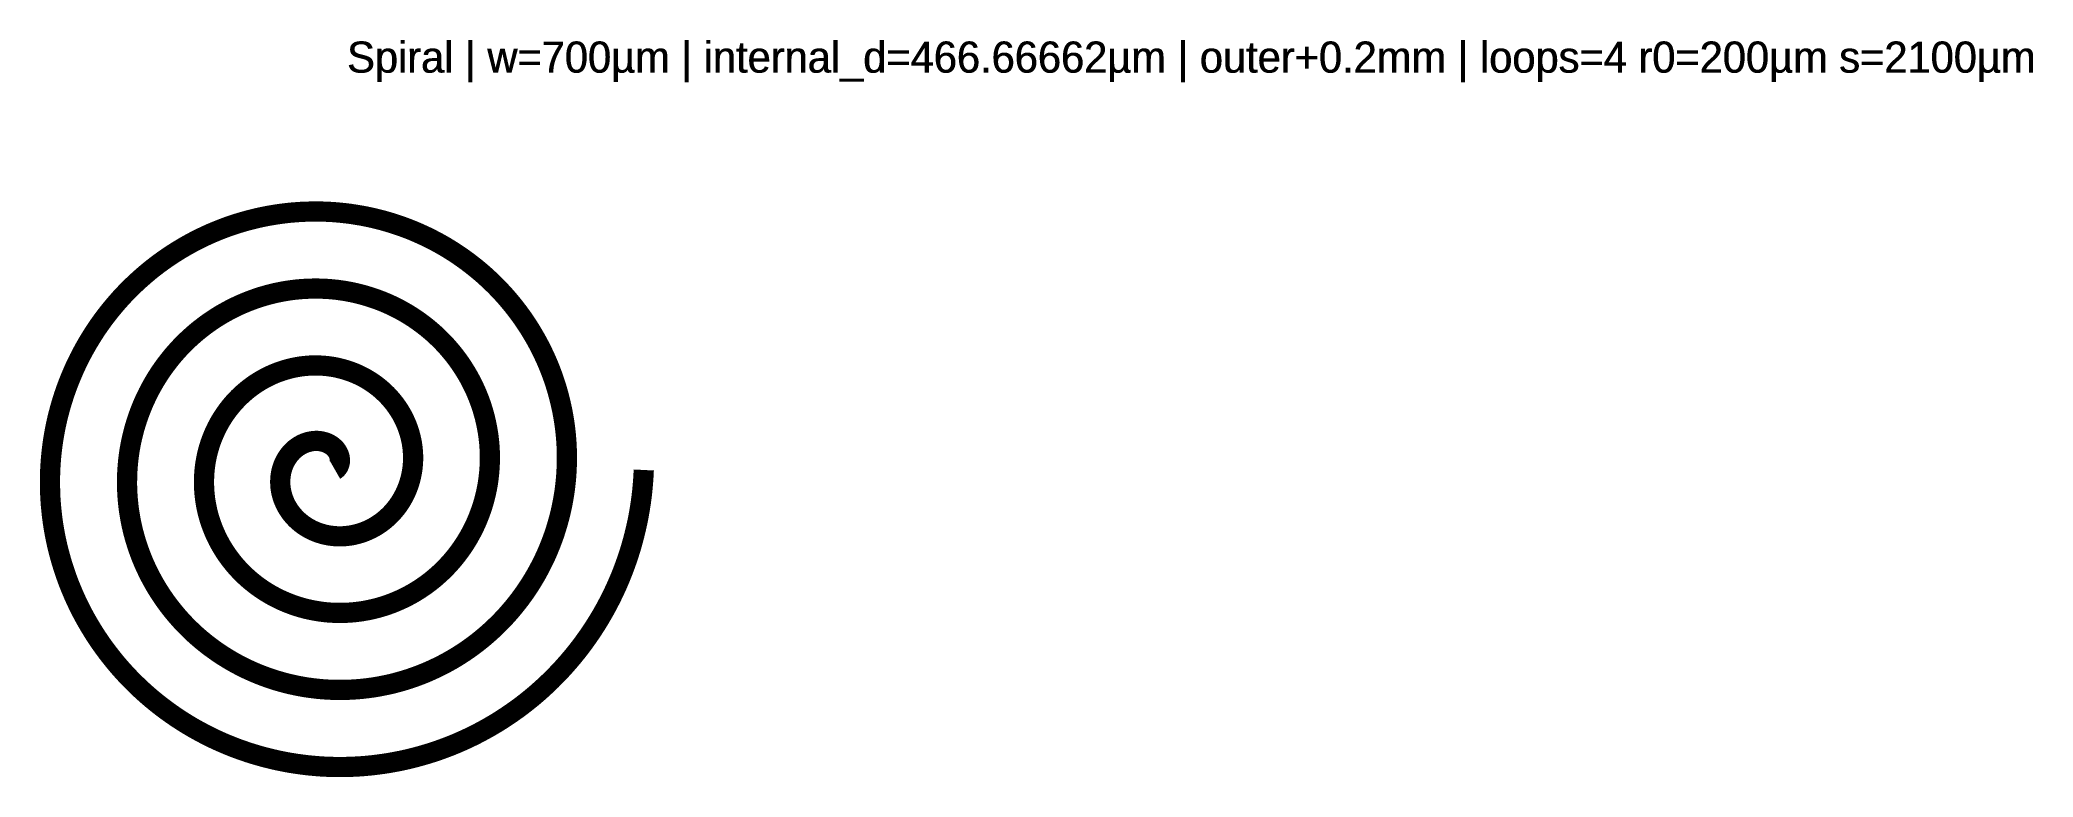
# Model space of a CAD drawing. Header units: metres. Extents: x -7832 to 46404, y -8357 to 11703.
import ezdxf

# ---------------------------------------------------------------- set-up
doc = ezdxf.new("R2010")
doc.units = ezdxf.units.M

msp = doc.modelspace()

# ---------------------------------------------------------------- linework, layer by layer
at = {"const_width": 550}
msp.add_lwpolyline([(200, 0), (207, 4), (214, 9), (221, 14), (227, 19), (234, 25), (240, 30), (246, 36), (252, 43), (258, 49), (264, 56), (270, 63), (275, 71), (280, 78), (285, 86), (290, 94), (295, 103), (299, 111), (303, 120), (307, 129), (311, 138), (314, 148), (317, 158), (320, 167), (323, 177), (325, 188), (327, 198), (328, 209), (330, 219), (331, 230), (332, 241), (332, 252), (332, 264), (332, 275), (332, 287), (331, 298), (329, 310), (328, 322), (326, 333), (324, 345), (321, 357), (318, 369), (315, 381), (311, 393), (307, 405), (303, 417), (298, 429), (293, 441), (287, 453), (281, 465), (275, 477), (268, 489), (261, 500), (254, 512), (246, 524), (238, 535), (229, 546), (220, 557), (211, 569), (201, 579), (191, 590), (181, 601), (170, 611), (159, 621), (147, 631), (136, 641), (123, 651), (111, 660), (98, 669), (85, 678), (71, 687), (57, 695), (43, 703), (29, 711), (14, 718), (-1, 725), (-16, 732), (-32, 739), (-48, 745), (-64, 751), (-81, 756), (-97, 761), (-114, 766), (-131, 770), (-149, 774), (-167, 778), (-184, 781), (-203, 784), (-221, 786), (-239, 788), (-258, 789), (-277, 791), (-296, 791), (-315, 791), (-334, 791), (-353, 790), (-373, 789), (-392, 787), (-412, 785), (-432, 782), (-452, 779), (-472, 775), (-491, 771), (-511, 767), (-531, 762), (-551, 756), (-571, 750), (-591, 743), (-611, 736), (-631, 728), (-651, 720), (-671, 711), (-690, 702), (-710, 692), (-729, 682), (-749, 671), (-768, 660), (-787, 648), (-806, 636), (-825, 623), (-843, 610), (-862, 596), (-880, 582), (-898, 567), (-915, 552), (-933, 536), (-950, 520), (-967, 503), (-983, 485), (-1000, 468), (-1016, 449), (-1031, 431), (-1047, 412), (-1062, 392), (-1076, 372), (-1091, 351), (-1104, 331), (-1118, 309), (-1131, 287), (-1143, 265), (-1156, 243), (-1167, 220), (-1179, 196), (-1189, 173), (-1200, 148), (-1210, 124), (-1219, 99), (-1228, 74), (-1236, 49), (-1244, 23), (-1251, -3), (-1258, -30), (-1264, -56), (-1269, -83), (-1274, -110), (-1278, -138), (-1282, -166), (-1285, -193), (-1288, -222), (-1290, -250), (-1291, -278), (-1292, -307), (-1292, -336), (-1291, -365), (-1290, -394), (-1288, -423), (-1286, -452), (-1283, -481), (-1279, -511), (-1274, -540), (-1269, -570), (-1263, -599), (-1257, -628), (-1249, -658), (-1241, -687), (-1233, -717), (-1223, -746), (-1213, -775), (-1203, -805), (-1191, -834), (-1179, -862), (-1167, -891), (-1153, -920), (-1139, -948), (-1124, -977), (-1109, -1005), (-1092, -1032), (-1075, -1060), (-1058, -1087), (-1040, -1114), (-1021, -1141), (-1001, -1168), (-981, -1194), (-960, -1220), (-938, -1245), (-916, -1270), (-893, -1295), (-870, -1319), (-846, -1343), (-821, -1366), (-796, -1389), (-770, -1412), (-743, -1434), (-716, -1456), (-688, -1477), (-660, -1497), (-631, -1517), (-602, -1537), (-572, -1555), (-542, -1574), (-511, -1591), (-479, -1608), (-447, -1625), (-415, -1641), (-382, -1656), (-348, -1670), (-315, -1684), (-280, -1697), (-246, -1710), (-211, -1721), (-175, -1732), (-140, -1743), (-103, -1752), (-67, -1761), (-30, -1769), (7, -1776), (44, -1783), (82, -1788), (120, -1793), (158, -1797), (197, -1801), (235, -1803), (274, -1805), (313, -1805), (352, -1805), (391, -1804), (431, -1803), (470, -1800), (510, -1796), (549, -1792), (589, -1787), (629, -1781), (668, -1774), (708, -1766), (747, -1757), (787, -1747), (826, -1737), (866, -1725), (905, -1713), (944, -1700), (983, -1686), (1022, -1671), (1060, -1655), (1099, -1638), (1137, -1620), (1175, -1602), (1212, -1582), (1250, -1562), (1287, -1541), (1323, -1519), (1359, -1496), (1395, -1472), (1431, -1448), (1466, -1422), (1501, -1396), (1535, -1369), (1568, -1341), (1602, -1312), (1634, -1283), (1666, -1253), (1698, -1221), (1729, -1190), (1759, -1157), (1789, -1123), (1818, -1089), (1847, -1054), (1875, -1019), (1902, -983), (1928, -946), (1954, -908), (1979, -870), (2003, -831), (2027, -791), (2049, -751), (2071, -710), (2093, -668), (2113, -626), (2132, -584), (2151, -541), (2168, -497), (2185, -453), (2201, -408), (2216, -363), (2230, -318), (2243, -272), (2255, -225), (2267, -179), (2277, -131), (2286, -84), (2294, -36), (2302, 12), (2308, 60), (2313, 109), (2317, 158), (2321, 207), (2323, 257), (2324, 306), (2324, 356), (2323, 406), (2320, 456), (2317, 506), (2313, 556), (2308, 606), (2301, 656), (2294, 706), (2285, 756), (2275, 806), (2264, 856), (2252, 906), (2239, 956), (2225, 1006), (2210, 1055), (2194, 1104), (2176, 1153), (2158, 1202), (2138, 1251), (2117, 1299), (2095, 1347), (2073, 1394), (2049, 1441), (2024, 1488), (1998, 1535), (1970, 1580), (1942, 1626), (1913, 1671), (1883, 1715), (1851, 1759), (1819, 1803), (1786, 1845), (1752, 1887), (1716, 1929), (1680, 1970), (1643, 2010), (1605, 2050), (1565, 2088), (1525, 2126), (1485, 2164), (1443, 2200), (1400, 2236), (1356, 2271), (1312, 2305), (1267, 2338), (1221, 2370), (1174, 2402), (1126, 2432), (1078, 2461), (1029, 2490), (979, 2518), (928, 2544), (877, 2570), (825, 2594), (772, 2618), (719, 2640), (665, 2661), (611, 2681), (556, 2700), (501, 2718), (445, 2735), (388, 2751), (331, 2765), (274, 2779), (216, 2791), (158, 2802), (99, 2811), (41, 2820), (-19, 2827), (-78, 2833), (-138, 2838), (-198, 2841), (-258, 2844), (-318, 2844), (-379, 2844), (-439, 2843), (-500, 2840), (-561, 2835), (-621, 2830), (-682, 2823), (-743, 2815), (-804, 2805), (-865, 2795), (-925, 2783), (-986, 2769), (-1046, 2754), (-1106, 2738), (-1166, 2721), (-1226, 2702), (-1285, 2682), (-1344, 2661), (-1403, 2639), (-1461, 2615), (-1519, 2590), (-1577, 2563), (-1634, 2535), (-1691, 2506), (-1747, 2476), (-1803, 2445), (-1858, 2412), (-1912, 2378), (-1966, 2343), (-2020, 2306), (-2072, 2268), (-2124, 2230), (-2175, 2190), (-2226, 2148), (-2275, 2106), (-2324, 2062), (-2372, 2018), (-2420, 1972), (-2466, 1925), (-2511, 1877), (-2556, 1828), (-2599, 1778), (-2642, 1727), (-2683, 1675), (-2724, 1622), (-2763, 1568), (-2802, 1513), (-2839, 1457), (-2875, 1401), (-2911, 1343), (-2945, 1285), (-2977, 1225), (-3009, 1165), (-3039, 1104), (-3068, 1042), (-3096, 980), (-3123, 917), (-3148, 853), (-3172, 789), (-3195, 724), (-3216, 658), (-3236, 591), (-3255, 525), (-3272, 457), (-3288, 389), (-3302, 321), (-3315, 252), (-3327, 183), (-3337, 114), (-3345, 44), (-3353, -26), (-3358, -97), (-3362, -168), (-3365, -238), (-3366, -310), (-3366, -381), (-3364, -452), (-3361, -524), (-3356, -595), (-3350, -667), (-3342, -738), (-3333, -810), (-3322, -882), (-3309, -953), (-3295, -1024), (-3280, -1095), (-3263, -1166), (-3244, -1237), (-3224, -1307), (-3202, -1377), (-3179, -1447), (-3154, -1516), (-3128, -1585), (-3100, -1654), (-3071, -1722), (-3040, -1789), (-3008, -1856), (-2975, -1923), (-2939, -1988), (-2903, -2054), (-2865, -2118), (-2825, -2182), (-2784, -2245), (-2742, -2308), (-2698, -2369), (-2653, -2430), (-2607, -2490), (-2559, -2549), (-2510, -2607), (-2459, -2664), (-2408, -2720), (-2355, -2776), (-2300, -2830), (-2245, -2883), (-2188, -2935), (-2130, -2986), (-2071, -3036), (-2011, -3084), (-1949, -3132), (-1887, -3178), (-1823, -3223), (-1759, -3267), (-1693, -3309), (-1626, -3350), (-1559, -3390), (-1490, -3428), (-1421, -3465), (-1350, -3501), (-1279, -3535), (-1207, -3567), (-1134, -3599), (-1060, -3628), (-986, -3656), (-911, -3683), (-835, -3708), (-758, -3732), (-681, -3754), (-603, -3774), (-525, -3793), (-446, -3810), (-367, -3825), (-287, -3839), (-207, -3851), (-127, -3862), (-46, -3871), (36, -3878), (117, -3883), (199, -3887), (281, -3889), (363, -3889), (445, -3888), (527, -3884), (610, -3879), (692, -3873), (775, -3864), (857, -3854), (939, -3842), (1021, -3828), (1103, -3813), (1185, -3795), (1267, -3776), (1348, -3756), (1429, -3733), (1509, -3709), (1589, -3683), (1669, -3655), (1748, -3626), (1827, -3594), (1906, -3561), (1983, -3527), (2060, -3491), (2137, -3453), (2212, -3413), (2287, -3372), (2362, -3329), (2435, -3284), (2508, -3238), (2579, -3190), (2650, -3141), (2720, -3090), (2789, -3037), (2857, -2983), (2924, -2927), (2989, -2870), (3054, -2812), (3118, -2752), (3180, -2690), (3241, -2628), (3301, -2563), (3360, -2498), (3417, -2431), (3473, -2363), (3527, -2293), (3581, -2222), (3633, -2150), (3683, -2077), (3732, -2003), (3779, -1927), (3825, -1851), (3869, -1773), (3912, -1695), (3953, -1615), (3993, -1534), (4031, -1452), (4067, -1370), (4101, -1286), (4134, -1202), (4165, -1117), (4195, -1031), (4222, -945), (4248, -857), (4272, -769), (4294, -681), (4314, -591), (4333, -502), (4349, -411), (4364, -321), (4376, -230), (4387, -138), (4396, -46), (4403, 46), (4408, 139), (4411, 231), (4413, 324), (4412, 417), (4409, 511), (4404, 604), (4398, 697), (4389, 790), (4378, 884), (4366, 977), (4351, 1070), (4334, 1162), (4316, 1255), (4295, 1347), (4273, 1439), (4248, 1531), (4222, 1622), (4193, 1713), (4163, 1803), (4131, 1893), (4096, 1982), (4060, 2071), (4022, 2159), (3982, 2246), (3940, 2332), (3896, 2418), (3851, 2503), (3803, 2587), (3754, 2670), (3702, 2753), (3649, 2834), (3595, 2914), (3538, 2994), (3480, 3072), (3420, 3149), (3358, 3225), (3295, 3299), (3230, 3373), (3163, 3445), (3095, 3516), (3025, 3585), (2954, 3653), (2881, 3720), (2806, 3785), (2730, 3849), (2653, 3911), (2574, 3971), (2494, 4030), (2413, 4088), (2330, 4144), (2246, 4198), (2161, 4250), (2074, 4301), (1986, 4350), (1898, 4397), (1808, 4442), (1717, 4486), (1625, 4527), (1532, 4567), (1438, 4605), (1343, 4640), (1247, 4674), (1150, 4706), (1053, 4736), (955, 4764), (856, 4790), (757, 4814), (656, 4836), (556, 4855), (455, 4873), (353, 4888), (251, 4902), (148, 4913), (45, 4922), (-58, 4929), (-162, 4933), (-265, 4936), (-369, 4936), (-473, 4934), (-577, 4930), (-682, 4924), (-786, 4916), (-890, 4905), (-994, 4892), (-1098, 4877), (-1201, 4860), (-1305, 4840), (-1408, 4819), (-1511, 4795), (-1613, 4769), (-1715, 4740), (-1817, 4710), (-1918, 4677), (-2018, 4642), (-2118, 4605), (-2217, 4566), (-2315, 4525), (-2413, 4482), (-2510, 4436), (-2606, 4389), (-2701, 4339), (-2795, 4287), (-2888, 4234), (-2981, 4178), (-3072, 4120), (-3162, 4060), (-3250, 3999), (-3338, 3935), (-3424, 3869), (-3510, 3802), (-3593, 3733), (-3676, 3661), (-3757, 3588), (-3836, 3514), (-3914, 3437), (-3991, 3359), (-4066, 3279), (-4139, 3197), (-4211, 3114), (-4281, 3029), (-4349, 2942), (-4416, 2854), (-4481, 2765), (-4544, 2674), (-4605, 2582), (-4664, 2488), (-4722, 2393), (-4777, 2296), (-4831, 2198), (-4882, 2099), (-4931, 1999), (-4979, 1898), (-5024, 1796), (-5067, 1692), (-5108, 1588), (-5147, 1482), (-5184, 1376), (-5218, 1268), (-5251, 1160), (-5281, 1051), (-5308, 942), (-5334, 831), (-5357, 720), (-5378, 609), (-5397, 496), (-5413, 384), (-5427, 270), (-5438, 157), (-5447, 43), (-5454, -71), (-5458, -186), (-5460, -301), (-5460, -416), (-5457, -531), (-5451, -646), (-5444, -761), (-5433, -876), (-5421, -991), (-5406, -1106), (-5388, -1220), (-5368, -1335), (-5346, -1449), (-5321, -1562), (-5294, -1676), (-5264, -1788), (-5232, -1901), (-5197, -2013), (-5161, -2124), (-5121, -2234), (-5080, -2344), (-5036, -2453), (-4990, -2561), (-4941, -2669), (-4890, -2775), (-4837, -2881), (-4781, -2985), (-4724, -3088), (-4664, -3191), (-4601, -3292), (-4537, -3392), (-4470, -3490), (-4402, -3588), (-4331, -3684), (-4258, -3778), (-4183, -3871), (-4106, -3963), (-4027, -4053), (-3946, -4142), (-3863, -4229), (-3778, -4314), (-3691, -4398), (-3603, -4480), (-3512, -4560), (-3420, -4638), (-3326, -4714), (-3231, -4789), (-3133, -4861), (-3034, -4932), (-2934, -5001), (-2832, -5067), (-2728, -5131), (-2623, -5194), (-2517, -5254), (-2409, -5312), (-2300, -5368), (-2190, -5421), (-2078, -5472), (-1965, -5521), (-1851, -5568), (-1736, -5612), (-1620, -5654), (-1503, -5694), (-1385, -5731), (-1266, -5765), (-1146, -5798), (-1026, -5827), (-904, -5854), (-782, -5879), (-660, -5901), (-537, -5921), (-413, -5937), (-289, -5952), (-164, -5964), (-39, -5973), (86, -5979), (212, -5983), (337, -5984), (463, -5983), (589, -5979), (715, -5972), (841, -5963), (967, -5951), (1093, -5936), (1219, -5919), (1344, -5899), (1469, -5876), (1594, -5851), (1718, -5823), (1842, -5792), (1965, -5759), (2088, -5723), (2210, -5685), (2331, -5643), (2452, -5600), (2571, -5553), (2690, -5505), (2808, -5453), (2925, -5399), (3041, -5343), (3156, -5284), (3270, -5223), (3383, -5159), (3494, -5093), (3604, -5024), (3713, -4953), (3820, -4880), (3926, -4804), (4030, -4726), (4133, -4646), (4234, -4563), (4334, -4478), (4432, -4391), (4528, -4302), (4622, -4211), (4715, -4118), (4806, -4023), (4894, -3926), (4981, -3826), (5066, -3725), (5148, -3622), (5229, -3518), (5308, -3411), (5384, -3303), (5458, -3193), (5530, -3081), (5599, -2968), (5667, -2853), (5731, -2736), (5794, -2619), (5854, -2499), (5912, -2379), (5967, -2257), (6019, -2133), (6069, -2009), (6117, -1883), (6162, -1757), (6204, -1629), (6243, -1500), (6280, -1371), (6315, -1240), (6346, -1109), (6375, -976), (6401, -843), (6424, -710), (6445, -576), (6462, -441), (6477, -306), (6489, -170), (6498, -34), (6504, 102), (6508, 239), (6508, 376), (6506, 512), (6501, 649), (6493, 786), (6482, 923), (6468, 1060), (6451, 1197), (6432, 1333), (6409, 1469), (6384, 1605), (6355, 1740), (6324, 1875), (6290, 2009), (6253, 2143), (6214, 2276), (6171, 2408), (6126, 2540), (6078, 2670), (6027, 2800), (5973, 2929), (5916, 3057), (5857, 3183), (5795, 3309), (5731, 3433), (5663, 3556), (5593, 3678), (5521, 3798), (5446, 3917), (5368, 4035), (5288, 4151), (5205, 4265), (5120, 4378), (5032, 4489), (4942, 4598), (4850, 4706), (4755, 4811), (4658, 4915), (4559, 5017), (4457, 5116), (4353, 5214), (4247, 5310), (4139, 5403), (4029, 5494), (3917, 5583), (3803, 5670), (3687, 5754), (3570, 5836), (3450, 5916), (3329, 5993), (3206, 6068), (3081, 6140), (2955, 6209), (2827, 6276), (2697, 6341), (2566, 6402), (2434, 6461), (2300, 6518), (2166, 6571), (2029, 6622), (1892, 6669), (1754, 6714), (1614, 6756), (1474, 6796), (1332, 6832), (1190, 6865), (1047, 6896), (903, 6923), (758, 6947), (613, 6969), (468, 6987), (321, 7002), (175, 7015), (28, 7024), (-120, 7030), (-267, 7033), (-415, 7032), (-563, 7029), (-711, 7023), (-859, 7013), (-1007, 7001), (-1154, 6985), (-1302, 6966), (-1449, 6944), (-1596, 6919), (-1742, 6891), (-1888, 6860), (-2033, 6825), (-2178, 6788), (-2322, 6747), (-2465, 6704), (-2608, 6657), (-2750, 6608), (-2890, 6555), (-3030, 6499), (-3169, 6441), (-3306, 6379), (-3443, 6314), (-3578, 6247), (-3711, 6177), (-3844, 6103), (-3975, 6027), (-4104, 5948), (-4232, 5867), (-4358, 5782), (-4483, 5695), (-4606, 5605), (-4727, 5513), (-4846, 5418), (-4963, 5320), (-5078, 5220), (-5192, 5117), (-5303, 5012), (-5412, 4905), (-5519, 4795), (-5624, 4683), (-5726, 4568), (-5826, 4451), (-5924, 4332), (-6019, 4211), (-6112, 4088), (-6202, 3963), (-6290, 3836), (-6375, 3706), (-6457, 3575), (-6537, 3443), (-6614, 3308), (-6688, 3172), (-6759, 3034), (-6828, 2894), (-6894, 2753), (-6956, 2610), (-7016, 2466), (-7073, 2321), (-7127, 2174), (-7178, 2026), (-7225, 1877), (-7270, 1727), (-7311, 1575), (-7350, 1423), (-7385, 1270), (-7417, 1116), (-7445, 961), (-7471, 806), (-7493, 650), (-7512, 493), (-7528, 336), (-7540, 178), (-7549, 20), (-7555, -139), (-7557, -297), (-7556, -456), (-7552, -615), (-7545, -774), (-7534, -932), (-7519, -1091), (-7502, -1250), (-7481, -1408), (-7457, -1566), (-7429, -1723), (-7398, -1880), (-7364, -2037), (-7326, -2193), (-7285, -2348), (-7241, -2503), (-7193, -2656), (-7143, -2809), (-7089, -2961), (-7032, -3112), (-6971, -3261), (-6908, -3410), (-6841, -3557), (-6771, -3703), (-6698, -3848), (-6622, -3991), (-6543, -4132), (-6460, -4272), (-6375, -4411), (-6287, -4548), (-6196, -4683), (-6102, -4816), (-6005, -4947), (-5905, -5076), (-5803, -5204), (-5698, -5329), (-5590, -5452), (-5479, -5573), (-5366, -5692), (-5250, -5808), (-5132, -5922), (-5011, -6034), (-4888, -6143), (-4762, -6250), (-4634, -6354), (-4504, -6455), (-4372, -6554), (-4237, -6650), (-4100, -6744), (-3962, -6834), (-3821, -6922), (-3678, -7007), (-3534, -7088), (-3387, -7167), (-3239, -7243), (-3089, -7316), (-2938, -7386), (-2785, -7452), (-2631, -7515), (-2475, -7576), (-2317, -7632), (-2159, -7686), (-1999, -7736), (-1838, -7783), (-1676, -7827), (-1513, -7867), (-1349, -7904), (-1184, -7938), (-1018, -7968), (-852, -7994), (-684, -8017), (-517, -8037), (-348, -8053), (-180, -8066), (-11, -8075), (159, -8080), (328, -8082), (498, -8080), (668, -8075), (838, -8066), (1008, -8054), (1177, -8038), (1347, -8018), (1516, -7995), (1684, -7969), (1853, -7938), (2020, -7905), (2187, -7867), (2354, -7826), (2519, -7782), (2684, -7734), (2848, -7683), (3011, -7628), (3173, -7569), (3334, -7508), (3494, -7443), (3652, -7374), (3809, -7302), (3965, -7227), (4119, -7148), (4271, -7066), (4422, -6981), (4571, -6893), (4719, -6801), (4864, -6706), (5008, -6608), (5150, -6508), (5290, -6404), (5427, -6297), (5563, -6187), (5696, -6074), (5827, -5958), (5955, -5840), (6082, -5718), (6205, -5594), (6327, -5468), (6445, -5338), (6561, -5206), (6674, -5072), (6785, -4935), (6893, -4796), (6997, -4654), (7099, -4510), (7198, -4364), (7294, -4216), (7387, -4065), (7477, -3913), (7564, -3758), (7647, -3602), (7727, -3444), (7804, -3284), (7878, -3122), (7948, -2959), (8015, -2794), (8078, -2627), (8138, -2459), (8195, -2290), (8248, -2120), (8297, -1948), (8343, -1775), (8385, -1601), (8424, -1426), (8459, -1250), (8490, -1073), (8518, -896), (8542, -718), (8562, -539), (8578, -360), (8591, -180), (8600, 0)], dxfattribs=at)

# ---------------------------------------------------------------- texts
for p in [(521, 10811), (538, 10811)]:
    msp.add_text('Spiral | w=700µm | internal_d=466.66662µm | outer+0.2mm | loops=4 r0=200µm s=2100µm', height=846.41).set_placement(p)

doc.saveas('drawing.dxf')
